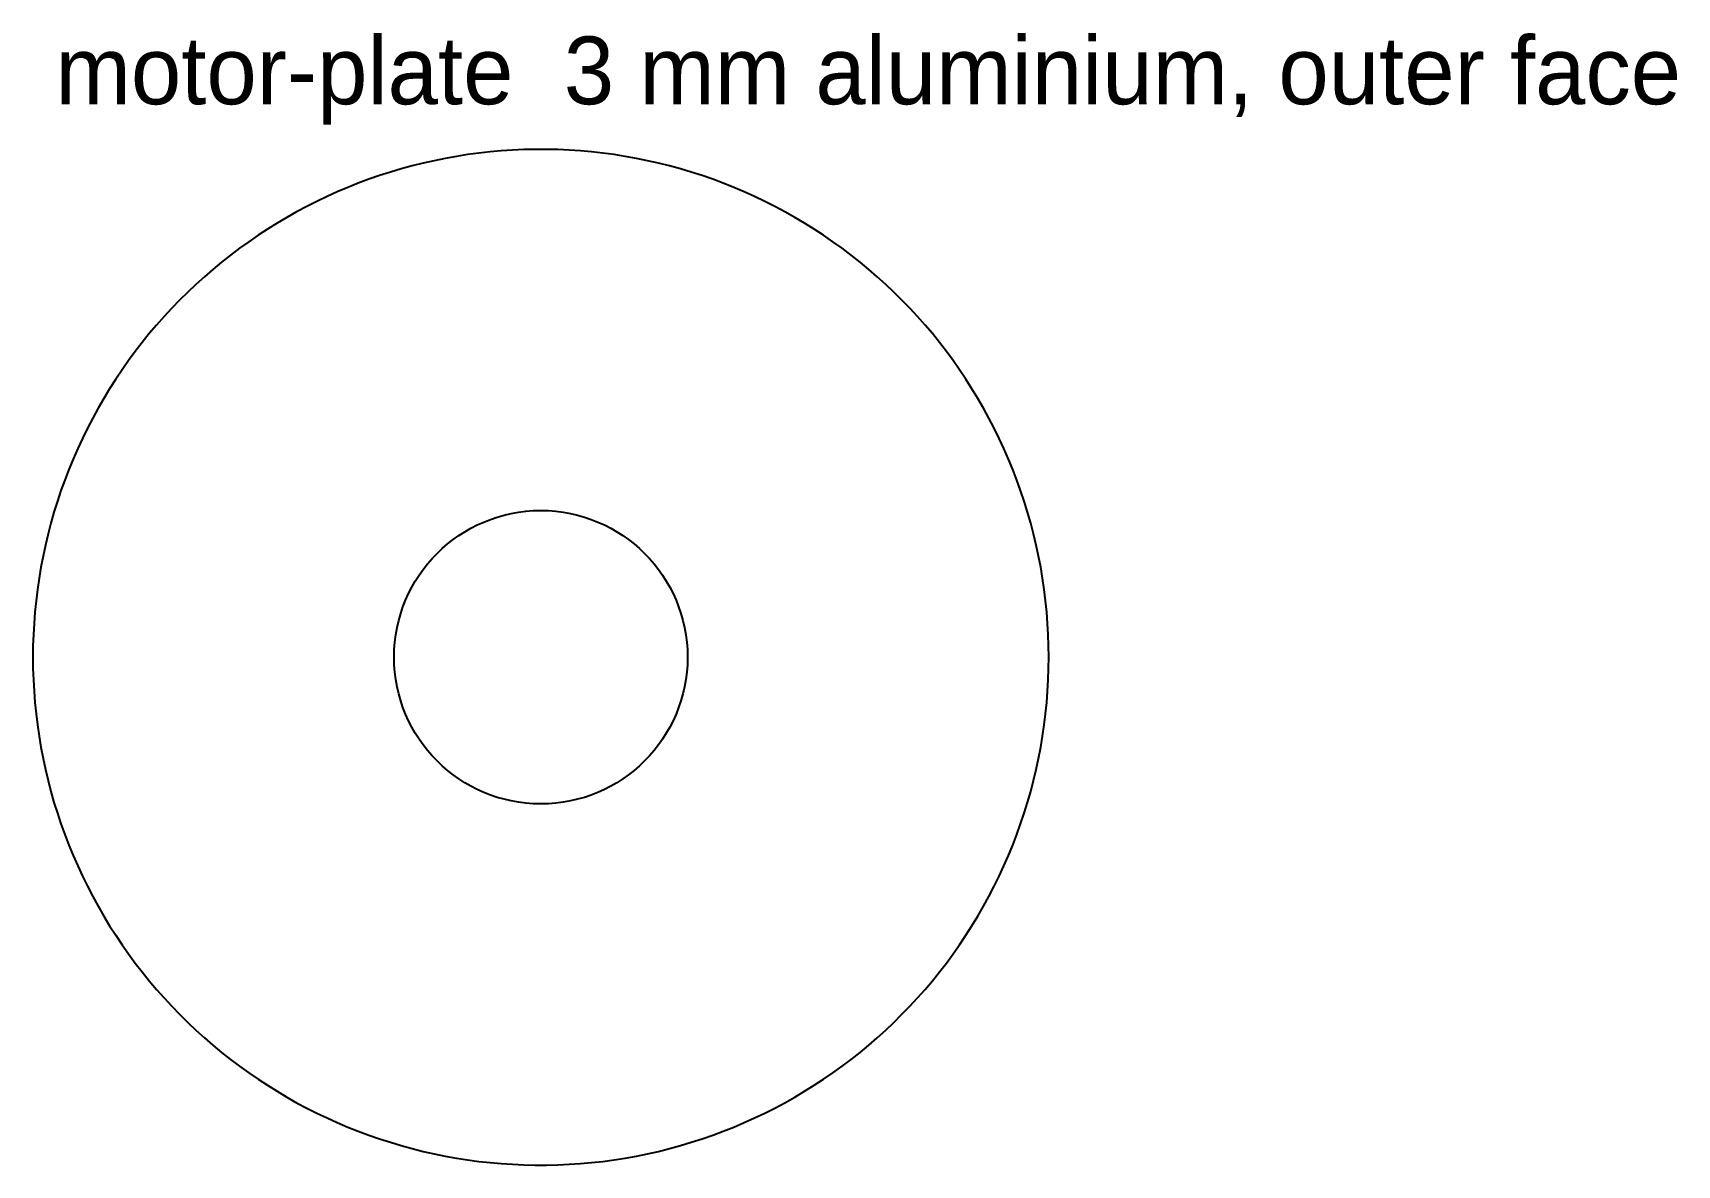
# Model space of a CAD drawing. Header units: millimetres. Extents: x 0 to 146, y 0 to 100.
import ezdxf

# ---------------------------------------------------------------- set-up
doc = ezdxf.new("R2010")
doc.units = ezdxf.units.MM
for name, color, linetype in [('CUT_INSIDE', 5, 'Continuous'), ('CUT_OUTSIDE', 1, 'Continuous'), ('NOTES', 7, 'Continuous')]:
    doc.layers.add(name, color=color, linetype=linetype)

msp = doc.modelspace()

# ---------------------------------------------------------------- linework, layer by layer
at = {"layer": 'CUT_INSIDE'}
msp.add_circle((45, 45), 13, dxfattribs=at)
at = {"layer": 'CUT_OUTSIDE'}
msp.add_lwpolyline([(90, 45), (89.99, 46), (89.96, 47), (89.9, 48), (89.82, 49), (89.72, 50), (89.6, 51), (89.45, 51.99), (89.29, 52.98), (89.1, 53.96), (88.89, 54.94), (88.66, 55.92), (88.4, 56.89), (88.13, 57.85), (87.83, 58.81), (87.51, 59.76), (87.17, 60.7), (86.81, 61.64), (86.43, 62.56), (86.03, 63.48), (85.61, 64.39), (85.16, 65.29), (84.7, 66.18), (84.22, 67.06), (83.72, 67.93), (83.2, 68.79), (82.66, 69.63), (82.1, 70.46), (81.52, 71.29), (80.93, 72.09), (80.32, 72.89), (79.69, 73.67), (79.04, 74.43), (78.37, 75.18), (77.69, 75.92), (77, 76.64), (76.28, 77.34), (75.56, 78.03), (74.81, 78.71), (74.05, 79.36), (73.28, 80), (72.49, 80.62), (71.69, 81.23), (70.88, 81.81), (70.05, 82.38), (69.21, 82.93), (68.36, 83.46), (67.5, 83.97), (66.63, 84.46), (65.74, 84.93), (64.85, 85.38), (63.94, 85.82), (63.03, 86.23), (62.1, 86.62), (61.17, 86.99), (60.23, 87.34), (59.29, 87.67), (58.33, 87.98), (57.37, 88.26), (56.4, 88.53), (55.43, 88.77), (54.45, 88.99), (53.47, 89.19), (52.48, 89.37), (51.49, 89.53), (50.5, 89.66), (49.5, 89.77), (48.51, 89.86), (47.51, 89.93), (46.5, 89.97), (45.5, 89.99), (44.5, 89.99), (43.5, 89.97), (42.49, 89.93), (41.49, 89.86), (40.5, 89.77), (39.5, 89.66), (38.51, 89.53), (37.52, 89.37), (36.53, 89.19), (35.55, 88.99), (34.57, 88.77), (33.6, 88.53), (32.63, 88.26), (31.67, 87.98), (30.71, 87.67), (29.77, 87.34), (28.83, 86.99), (27.9, 86.62), (26.97, 86.23), (26.06, 85.82), (25.15, 85.38), (24.26, 84.93), (23.37, 84.46), (22.5, 83.97), (21.64, 83.46), (20.79, 82.93), (19.95, 82.38), (19.12, 81.81), (18.31, 81.23), (17.51, 80.62), (16.72, 80), (15.95, 79.36), (15.19, 78.71), (14.44, 78.03), (13.72, 77.34), (13, 76.64), (12.31, 75.92), (11.63, 75.18), (10.96, 74.43), (10.31, 73.67), (9.68, 72.89), (9.07, 72.09), (8.48, 71.29), (7.9, 70.46), (7.34, 69.63), (6.8, 68.79), (6.28, 67.93), (5.78, 67.06), (5.3, 66.18), (4.84, 65.29), (4.39, 64.39), (3.97, 63.48), (3.57, 62.56), (3.19, 61.64), (2.83, 60.7), (2.49, 59.76), (2.17, 58.81), (1.87, 57.85), (1.6, 56.89), (1.34, 55.92), (1.11, 54.94), (0.9, 53.96), (0.71, 52.98), (0.55, 51.99), (0.4, 51), (0.28, 50), (0.18, 49), (0.1, 48), (0.04, 47), (0.01, 46), (0, 45), (0.01, 43.99), (0.04, 42.99), (0.1, 41.99), (0.18, 40.99), (0.28, 39.99), (0.4, 39), (0.55, 38.01), (0.71, 37.02), (0.9, 36.03), (1.11, 35.05), (1.34, 34.08), (1.6, 33.11), (1.87, 32.14), (2.17, 31.19), (2.49, 30.24), (2.83, 29.29), (3.19, 28.36), (3.57, 27.43), (3.97, 26.51), (4.39, 25.6), (4.84, 24.7), (5.3, 23.81), (5.78, 22.93), (6.28, 22.06), (6.8, 21.21), (7.34, 20.36), (7.9, 19.53), (8.48, 18.71), (9.07, 17.9), (9.68, 17.11), (10.31, 16.33), (10.96, 15.56), (11.63, 14.81), (12.31, 14.08), (13, 13.36), (13.72, 12.65), (14.44, 11.96), (15.19, 11.29), (15.95, 10.63), (16.72, 9.99), (17.51, 9.37), (18.31, 8.77), (19.12, 8.18), (19.95, 7.62), (20.79, 7.07), (21.64, 6.54), (22.5, 6.03), (23.37, 5.53), (24.26, 5.06), (25.15, 4.61), (26.06, 4.18), (26.97, 3.77), (27.9, 3.37), (28.83, 3), (29.77, 2.65), (30.71, 2.33), (31.67, 2.02), (32.63, 1.73), (33.6, 1.47), (34.57, 1.22), (35.55, 1), (36.53, 0.8), (37.52, 0.62), (38.51, 0.47), (39.5, 0.33), (40.5, 0.22), (41.49, 0.13), (42.49, 0.07), (43.5, 0.02), (44.5, 0), (45.5, 0), (46.5, 0.02), (47.51, 0.07), (48.51, 0.13), (49.5, 0.22), (50.5, 0.33), (51.49, 0.47), (52.48, 0.62), (53.47, 0.8), (54.45, 1), (55.43, 1.22), (56.4, 1.47), (57.37, 1.73), (58.33, 2.02), (59.29, 2.33), (60.23, 2.65), (61.17, 3), (62.1, 3.37), (63.03, 3.77), (63.94, 4.18), (64.85, 4.61), (65.74, 5.06), (66.63, 5.53), (67.5, 6.03), (68.36, 6.54), (69.21, 7.07), (70.05, 7.62), (70.88, 8.18), (71.69, 8.77), (72.49, 9.37), (73.28, 9.99), (74.05, 10.63), (74.81, 11.29), (75.56, 11.96), (76.28, 12.65), (77, 13.36), (77.69, 14.08), (78.37, 14.81), (79.04, 15.56), (79.69, 16.33), (80.32, 17.11), (80.93, 17.9), (81.52, 18.71), (82.1, 19.53), (82.66, 20.36), (83.2, 21.21), (83.72, 22.06), (84.22, 22.93), (84.7, 23.81), (85.16, 24.7), (85.61, 25.6), (86.03, 26.51), (86.43, 27.43), (86.81, 28.36), (87.17, 29.29), (87.51, 30.24), (87.83, 31.19), (88.13, 32.14), (88.4, 33.11), (88.66, 34.08), (88.89, 35.05), (89.1, 36.03), (89.29, 37.02), (89.45, 38.01), (89.6, 39), (89.72, 39.99), (89.82, 40.99), (89.9, 41.99), (89.96, 42.99), (89.99, 43.99), (90, 45)], close=True, dxfattribs=at)

# ---------------------------------------------------------------- texts
at = {"layer": 'NOTES'}
msp.add_text('motor-plate  3 mm aluminium, outer face', height=6, dxfattribs=at).set_placement((2, 93.99))

doc.saveas('drawing.dxf')
